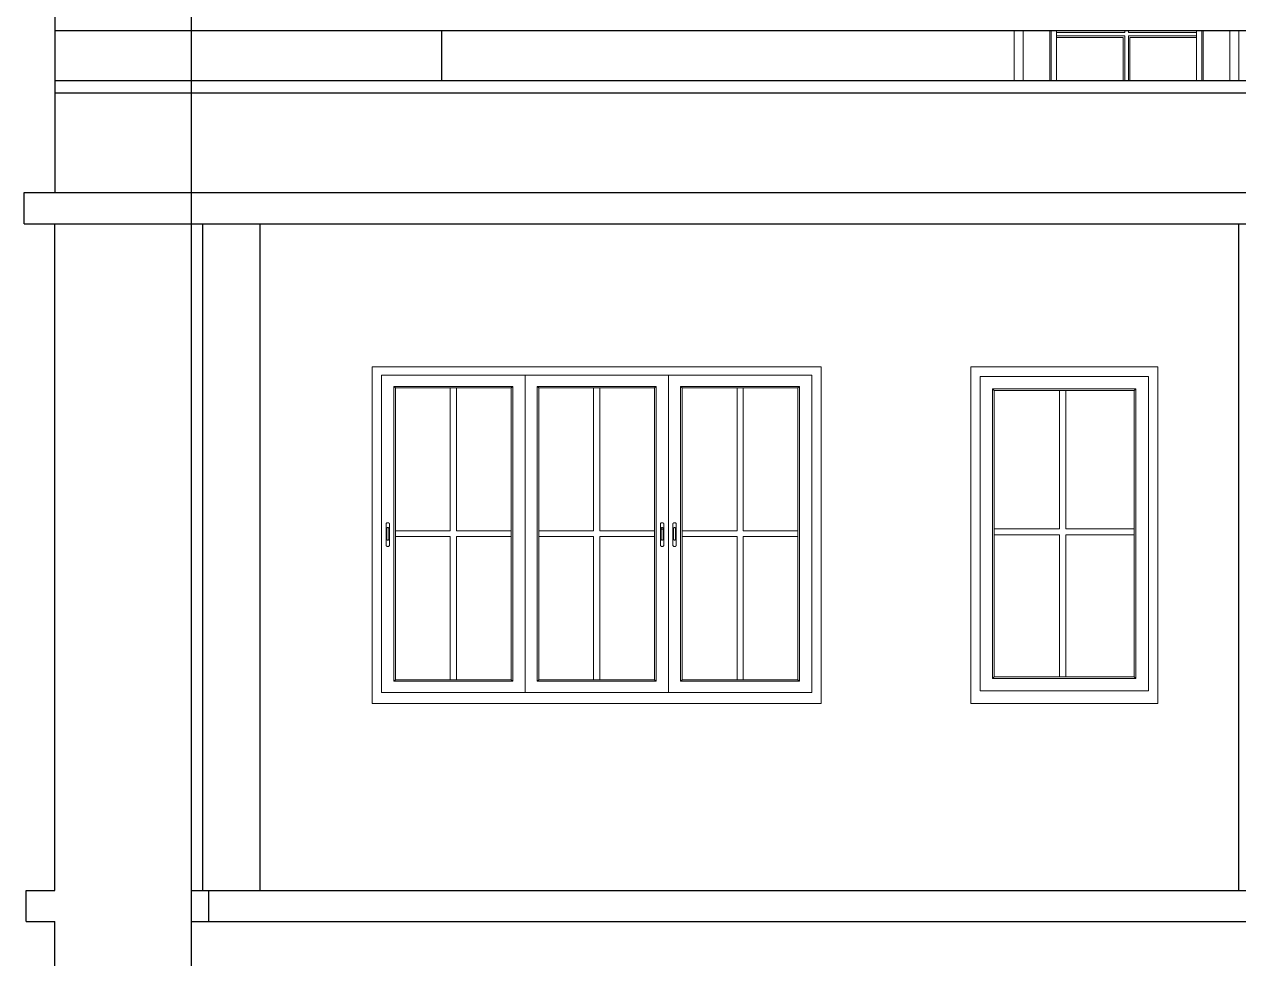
# Model space of a CAD drawing. Header units: inches. Extents: x -5096374 to -5070857, y -3259973 to -3243900.
# Drawn here: x -5079364.1 to -5079169.3, y -3259301.1 to -3259151.1 of the extents above; entities that cross this region are included whole.
import ezdxf

# ---------------------------------------------------------------- set-up
doc = ezdxf.new("R2010")
doc.units = ezdxf.units.IN
doc.header["$LTSCALE"] = 2
doc.header["$MEASUREMENT"] = 0
doc.layers.get('0').update_dxf_attribs({"linetype": 'CONTINUOUS'})
doc.layers.add('window', color=4, linetype='CONTINUOUS', lineweight=13)

msp = doc.modelspace()

# ---------------------------------------------------------------- linework, layer by layer
at = {"ltscale": 0.5}
for p, q in [((-5079359.2, -3259140.1), (-5079359.2, -3259178.1)), ((-5079337.28, -3259178.1), (-5079337.28, -3259140.1)), ((-5079359.2, -3259152.1), (-5078934.52, -3259152.1)), ((-5079297.12, -3259160.1), (-5079297.12, -3259152.1)), ((-5079359.2, -3259160.1), (-5078934.52, -3259160.1)), ((-5079359.2, -3259162.1), (-5078934.52, -3259162.1)), ((-5079364.11, -3259178.1), (-5078929.52, -3259178.1)), ((-5079364.11, -3259183.1), (-5079364.11, -3259178.1)), ((-5079337.28, -3259402.1), (-5079337.28, -3259178.1)), ((-5079364.11, -3259183.1), (-5078929.52, -3259183.1)), ((-5079359.2, -3259290.1), (-5079359.2, -3259183.1)), ((-5079335.44, -3259290.1), (-5079335.44, -3259183.1)), ((-5079326.34, -3259183.1), (-5079326.34, -3259290.1)), ((-5079169.28, -3259290.1), (-5079169.28, -3259183.1)), ((-5079363.8, -3259290.1), (-5079359.2, -3259290.1)), ((-5079363.8, -3259295.1), (-5079363.8, -3259290.1)), ((-5079337.28, -3259290.1), (-5078929.52, -3259290.1)), ((-5079334.52, -3259295.1), (-5079334.52, -3259290.1)), ((-5079363.8, -3259295.1), (-5079359.2, -3259295.1)), ((-5079359.2, -3259402.1), (-5079359.2, -3259295.1)), ((-5079337.28, -3259295.1), (-5078929.52, -3259295.1))]:
    msp.add_line(p, q, dxfattribs=at)
at = {"layer": 'window'}
for p, q in [((-5079205.28, -3259152.1), (-5079205.28, -3259160.1)), ((-5079203.84, -3259152.1), (-5079203.84, -3259160.1)), ((-5079199.61, -3259152.1), (-5079199.61, -3259160.1)), ((-5079199.35, -3259160.1), (-5079199.35, -3259152.1)), ((-5079198.53, -3259160.1), (-5079198.53, -3259152.1)), ((-5079198.53, -3259152.17), (-5079187.82, -3259152.17)), ((-5079187.57, -3259152.41), (-5079198.53, -3259152.41)), ((-5079187.82, -3259152.1), (-5079187.82, -3259152.17)), ((-5079187.57, -3259152.1), (-5079187.57, -3259152.41)), ((-5079186.99, -3259152.41), (-5079186.99, -3259152.1)), ((-5079176.04, -3259152.41), (-5079186.99, -3259152.41)), ((-5079186.74, -3259152.1), (-5079186.74, -3259152.17)), ((-5079186.74, -3259152.17), (-5079176.04, -3259152.17)), ((-5079176.04, -3259160.1), (-5079176.04, -3259152.1)), ((-5079175.21, -3259152.1), (-5079175.21, -3259160.1)), ((-5079174.96, -3259160.1), (-5079174.96, -3259152.1)), ((-5079170.73, -3259160.1), (-5079170.73, -3259152.1)), ((-5079169.28, -3259160.1), (-5079169.28, -3259152.1)), ((-5079198.53, -3259152.97), (-5079187.57, -3259152.97)), ((-5079198.53, -3259153.21), (-5079187.82, -3259153.21)), ((-5079187.82, -3259153.21), (-5079187.82, -3259160.1)), ((-5079187.57, -3259152.97), (-5079187.57, -3259160.1)), ((-5079186.99, -3259152.97), (-5079176.04, -3259152.97)), ((-5079186.99, -3259160.1), (-5079186.99, -3259152.97)), ((-5079186.74, -3259153.21), (-5079186.74, -3259160.1)), ((-5079186.74, -3259153.21), (-5079176.04, -3259153.21)), ((-5079308.28, -3259260.1), (-5079308.28, -3259206.1)), ((-5079236.28, -3259206.1), (-5079308.28, -3259206.1)), ((-5079236.28, -3259260.1), (-5079236.28, -3259206.1)), ((-5079212.28, -3259260.1), (-5079212.28, -3259206.1)), ((-5079182.28, -3259206.1), (-5079212.28, -3259206.1)), ((-5079182.28, -3259260.1), (-5079182.28, -3259206.1)), ((-5079306.78, -3259258.32), (-5079306.78, -3259207.43)), ((-5079237.78, -3259207.43), (-5079306.78, -3259207.43)), ((-5079304.82, -3259256.52), (-5079304.82, -3259209.23)), ((-5079304.82, -3259209.23), (-5079285.75, -3259209.23)), ((-5079304.57, -3259209.45), (-5079304.82, -3259209.23)), ((-5079285.99, -3259209.45), (-5079285.75, -3259209.23)), ((-5079285.75, -3259209.23), (-5079285.75, -3259256.52)), ((-5079283.78, -3259207.43), (-5079283.78, -3259258.32)), ((-5079262.75, -3259209.23), (-5079281.82, -3259209.23)), ((-5079281.82, -3259209.23), (-5079281.82, -3259256.52)), ((-5079281.57, -3259209.45), (-5079281.82, -3259209.23)), ((-5079262.99, -3259209.45), (-5079262.75, -3259209.23)), ((-5079262.75, -3259256.52), (-5079262.75, -3259209.23)), ((-5079260.78, -3259207.43), (-5079260.78, -3259258.32)), ((-5079258.82, -3259256.52), (-5079258.82, -3259209.23)), ((-5079258.82, -3259209.23), (-5079239.75, -3259209.23)), ((-5079258.57, -3259209.45), (-5079258.82, -3259209.23)), ((-5079239.99, -3259209.45), (-5079239.75, -3259209.23)), ((-5079239.75, -3259209.23), (-5079239.75, -3259256.52)), ((-5079237.78, -3259207.43), (-5079237.78, -3259258.32)), ((-5079210.78, -3259207.6), (-5079183.78, -3259207.6)), ((-5079210.78, -3259207.6), (-5079210.78, -3259258.1)), ((-5079183.78, -3259258.1), (-5079183.78, -3259207.6)), ((-5079304.57, -3259256.3), (-5079304.57, -3259209.45)), ((-5079285.99, -3259209.45), (-5079304.57, -3259209.45)), ((-5079295.77, -3259209.45), (-5079295.77, -3259232.42)), ((-5079294.79, -3259209.45), (-5079294.79, -3259232.42)), ((-5079285.99, -3259209.45), (-5079285.99, -3259256.3)), ((-5079281.57, -3259209.45), (-5079281.57, -3259256.3)), ((-5079281.57, -3259209.45), (-5079262.99, -3259209.45)), ((-5079272.77, -3259209.45), (-5079272.77, -3259232.42)), ((-5079271.79, -3259209.45), (-5079271.79, -3259232.42)), ((-5079262.99, -3259256.3), (-5079262.99, -3259209.45)), ((-5079258.57, -3259256.3), (-5079258.57, -3259209.45)), ((-5079239.99, -3259209.45), (-5079258.57, -3259209.45)), ((-5079249.77, -3259209.45), (-5079249.77, -3259232.42)), ((-5079248.79, -3259209.45), (-5079248.79, -3259232.42)), ((-5079239.99, -3259209.45), (-5079239.99, -3259256.3)), ((-5079185.78, -3259209.6), (-5079208.78, -3259209.6)), ((-5079208.78, -3259209.6), (-5079208.78, -3259256.1)), ((-5079208.53, -3259209.85), (-5079208.78, -3259209.6)), ((-5079208.53, -3259209.85), (-5079208.53, -3259255.85)), ((-5079208.53, -3259209.85), (-5079186.03, -3259209.85)), ((-5079198.03, -3259209.85), (-5079198.03, -3259232.05)), ((-5079197.03, -3259209.85), (-5079197.03, -3259232.05)), ((-5079186.03, -3259209.85), (-5079185.78, -3259209.6)), ((-5079186.03, -3259255.85), (-5079186.03, -3259209.85)), ((-5079185.78, -3259256.1), (-5079185.78, -3259209.6)), ((-5079306.06, -3259231.31), (-5079306.04, -3259231.24)), ((-5079306.06, -3259231.31), (-5079306.05, -3259231.27)), ((-5079306.06, -3259234.7), (-5079306.06, -3259231.31)), ((-5079306.05, -3259231.27), (-5079306.04, -3259231.24)), ((-5079306.04, -3259231.24), (-5079306.03, -3259231.21)), ((-5079306.03, -3259231.21), (-5079306.01, -3259231.18)), ((-5079305.98, -3259231.15), (-5079306.01, -3259231.18)), ((-5079305.95, -3259231.13), (-5079305.98, -3259231.15)), ((-5079305.96, -3259231.98), (-5079305.97, -3259232)), ((-5079305.97, -3259232), (-5079305.97, -3259232.03)), ((-5079305.97, -3259232.03), (-5079305.97, -3259233.73)), ((-5079305.95, -3259231.96), (-5079305.96, -3259231.98)), ((-5079305.95, -3259231.13), (-5079305.91, -3259231.11)), ((-5079305.93, -3259231.94), (-5079305.95, -3259231.96)), ((-5079305.92, -3259231.92), (-5079305.93, -3259231.94)), ((-5079305.89, -3259231.91), (-5079305.92, -3259231.92)), ((-5079305.87, -3259231.1), (-5079305.91, -3259231.11)), ((-5079305.87, -3259231.89), (-5079305.89, -3259231.91)), ((-5079305.83, -3259231.09), (-5079305.87, -3259231.1)), ((-5079305.84, -3259231.88), (-5079305.87, -3259231.89)), ((-5079305.82, -3259231.88), (-5079305.84, -3259231.88)), ((-5079305.79, -3259231.09), (-5079305.83, -3259231.09)), ((-5079305.79, -3259231.88), (-5079305.82, -3259231.88)), ((-5079305.74, -3259231.09), (-5079305.79, -3259231.09)), ((-5079305.76, -3259231.88), (-5079305.79, -3259231.88)), ((-5079305.73, -3259231.88), (-5079305.76, -3259231.88)), ((-5079305.74, -3259231.09), (-5079305.7, -3259231.1)), ((-5079305.7, -3259231.89), (-5079305.73, -3259231.88)), ((-5079305.7, -3259231.1), (-5079305.66, -3259231.11)), ((-5079305.68, -3259231.91), (-5079305.7, -3259231.89)), ((-5079305.66, -3259231.92), (-5079305.68, -3259231.91)), ((-5079305.66, -3259231.11), (-5079305.63, -3259231.13)), ((-5079305.64, -3259231.94), (-5079305.66, -3259231.92)), ((-5079305.63, -3259231.96), (-5079305.64, -3259231.94)), ((-5079305.63, -3259231.13), (-5079305.6, -3259231.15)), ((-5079305.61, -3259231.98), (-5079305.63, -3259231.96)), ((-5079305.61, -3259232), (-5079305.61, -3259231.98)), ((-5079305.61, -3259232.03), (-5079305.61, -3259232)), ((-5079305.61, -3259233.73), (-5079305.61, -3259232.03)), ((-5079305.6, -3259231.15), (-5079305.57, -3259231.18)), ((-5079305.55, -3259231.21), (-5079305.57, -3259231.18)), ((-5079305.53, -3259231.24), (-5079305.55, -3259231.21)), ((-5079305.52, -3259231.27), (-5079305.53, -3259231.24)), ((-5079305.52, -3259231.27), (-5079305.52, -3259231.31)), ((-5079305.52, -3259231.31), (-5079305.52, -3259234.7)), ((-5079304.57, -3259232.42), (-5079295.77, -3259232.42)), ((-5079294.79, -3259232.42), (-5079285.99, -3259232.42)), ((-5079272.77, -3259232.42), (-5079281.57, -3259232.42)), ((-5079262.99, -3259232.42), (-5079271.79, -3259232.42)), ((-5079262.04, -3259231.27), (-5079262.05, -3259231.31)), ((-5079262.05, -3259231.31), (-5079262.05, -3259234.7)), ((-5079262.03, -3259231.24), (-5079262.04, -3259231.27)), ((-5079262.02, -3259231.21), (-5079262.03, -3259231.24)), ((-5079262, -3259231.18), (-5079262.02, -3259231.21)), ((-5079261.97, -3259231.15), (-5079262, -3259231.18)), ((-5079261.94, -3259231.13), (-5079261.97, -3259231.15)), ((-5079261.96, -3259232), (-5079261.95, -3259231.98)), ((-5079261.96, -3259232.03), (-5079261.96, -3259232)), ((-5079261.96, -3259232.27), (-5079261.96, -3259232.03)), ((-5079261.96, -3259232.25), (-5079261.95, -3259232.23)), ((-5079261.96, -3259232.27), (-5079261.96, -3259232.25)), ((-5079261.96, -3259233.73), (-5079261.96, -3259232.27)), ((-5079261.95, -3259231.98), (-5079261.94, -3259231.96)), ((-5079261.95, -3259232.23), (-5079261.94, -3259232.21)), ((-5079261.9, -3259231.11), (-5079261.94, -3259231.13)), ((-5079261.94, -3259231.96), (-5079261.92, -3259231.94)), ((-5079261.94, -3259232.21), (-5079261.92, -3259232.19)), ((-5079261.92, -3259231.94), (-5079261.91, -3259231.92)), ((-5079261.92, -3259232.19), (-5079261.91, -3259232.17)), ((-5079261.91, -3259231.92), (-5079261.88, -3259231.91)), ((-5079261.91, -3259232.17), (-5079261.88, -3259232.15)), ((-5079261.86, -3259231.1), (-5079261.9, -3259231.11)), ((-5079261.88, -3259231.91), (-5079261.86, -3259231.89)), ((-5079261.88, -3259232.15), (-5079261.86, -3259232.14)), ((-5079261.82, -3259231.09), (-5079261.86, -3259231.1)), ((-5079261.86, -3259231.89), (-5079261.83, -3259231.88)), ((-5079261.86, -3259232.14), (-5079261.83, -3259232.13)), ((-5079261.83, -3259231.88), (-5079261.81, -3259231.88)), ((-5079261.83, -3259232.13), (-5079261.81, -3259232.13)), ((-5079261.78, -3259231.09), (-5079261.82, -3259231.09)), ((-5079261.81, -3259231.88), (-5079261.78, -3259231.88)), ((-5079261.81, -3259232.13), (-5079261.78, -3259232.13)), ((-5079261.74, -3259231.09), (-5079261.78, -3259231.09)), ((-5079261.78, -3259231.88), (-5079261.75, -3259231.88)), ((-5079261.78, -3259232.13), (-5079261.75, -3259232.13)), ((-5079261.75, -3259231.88), (-5079261.72, -3259231.88)), ((-5079261.75, -3259232.13), (-5079261.72, -3259232.13)), ((-5079261.69, -3259231.1), (-5079261.74, -3259231.09)), ((-5079261.72, -3259231.88), (-5079261.7, -3259231.89)), ((-5079261.72, -3259232.13), (-5079261.7, -3259232.14)), ((-5079261.7, -3259231.89), (-5079261.67, -3259231.91)), ((-5079261.7, -3259232.14), (-5079261.67, -3259232.15)), ((-5079261.66, -3259231.11), (-5079261.69, -3259231.1)), ((-5079261.67, -3259231.91), (-5079261.65, -3259231.92)), ((-5079261.67, -3259232.15), (-5079261.65, -3259232.17)), ((-5079261.62, -3259231.13), (-5079261.66, -3259231.11)), ((-5079261.65, -3259231.92), (-5079261.63, -3259231.94)), ((-5079261.65, -3259232.17), (-5079261.63, -3259232.19)), ((-5079261.63, -3259231.94), (-5079261.62, -3259231.96)), ((-5079261.63, -3259232.19), (-5079261.62, -3259232.21)), ((-5079261.59, -3259231.15), (-5079261.62, -3259231.13)), ((-5079261.62, -3259231.96), (-5079261.61, -3259231.98)), ((-5079261.62, -3259232.21), (-5079261.61, -3259232.23)), ((-5079261.61, -3259231.98), (-5079261.6, -3259232)), ((-5079261.61, -3259232.23), (-5079261.6, -3259232.25)), ((-5079261.6, -3259232), (-5079261.6, -3259232.03)), ((-5079261.6, -3259233.73), (-5079261.6, -3259232.03)), ((-5079261.6, -3259232.25), (-5079261.6, -3259232.27)), ((-5079261.56, -3259231.18), (-5079261.59, -3259231.15)), ((-5079261.54, -3259231.21), (-5079261.56, -3259231.18)), ((-5079261.52, -3259231.24), (-5079261.54, -3259231.21)), ((-5079261.51, -3259231.27), (-5079261.52, -3259231.24)), ((-5079261.51, -3259231.31), (-5079261.52, -3259231.24)), ((-5079261.51, -3259231.31), (-5079261.51, -3259231.27)), ((-5079261.51, -3259234.7), (-5079261.51, -3259231.31)), ((-5079260.06, -3259231.31), (-5079260.04, -3259231.24)), ((-5079260.06, -3259231.31), (-5079260.05, -3259231.27)), ((-5079260.06, -3259234.7), (-5079260.06, -3259231.31)), ((-5079260.05, -3259231.27), (-5079260.04, -3259231.24)), ((-5079260.04, -3259231.24), (-5079260.03, -3259231.21)), ((-5079260.03, -3259231.21), (-5079260.01, -3259231.18)), ((-5079259.98, -3259231.15), (-5079260.01, -3259231.18)), ((-5079259.95, -3259231.13), (-5079259.98, -3259231.15)), ((-5079259.96, -3259231.98), (-5079259.97, -3259232)), ((-5079259.97, -3259232), (-5079259.97, -3259232.03)), ((-5079259.97, -3259232.03), (-5079259.97, -3259233.73)), ((-5079259.95, -3259231.96), (-5079259.96, -3259231.98)), ((-5079259.95, -3259231.13), (-5079259.91, -3259231.11)), ((-5079259.93, -3259231.94), (-5079259.95, -3259231.96)), ((-5079259.92, -3259231.92), (-5079259.93, -3259231.94)), ((-5079259.89, -3259231.91), (-5079259.92, -3259231.92)), ((-5079259.87, -3259231.1), (-5079259.91, -3259231.11)), ((-5079259.87, -3259231.89), (-5079259.89, -3259231.91)), ((-5079259.83, -3259231.09), (-5079259.87, -3259231.1)), ((-5079259.84, -3259231.88), (-5079259.87, -3259231.89)), ((-5079259.82, -3259231.88), (-5079259.84, -3259231.88)), ((-5079259.79, -3259231.09), (-5079259.83, -3259231.09)), ((-5079259.79, -3259231.88), (-5079259.82, -3259231.88)), ((-5079259.74, -3259231.09), (-5079259.79, -3259231.09)), ((-5079259.76, -3259231.88), (-5079259.79, -3259231.88)), ((-5079259.73, -3259231.88), (-5079259.76, -3259231.88)), ((-5079259.74, -3259231.09), (-5079259.7, -3259231.1)), ((-5079259.7, -3259231.89), (-5079259.73, -3259231.88)), ((-5079259.7, -3259231.1), (-5079259.66, -3259231.11)), ((-5079259.68, -3259231.91), (-5079259.7, -3259231.89)), ((-5079259.66, -3259231.92), (-5079259.68, -3259231.91)), ((-5079259.66, -3259231.11), (-5079259.63, -3259231.13)), ((-5079259.64, -3259231.94), (-5079259.66, -3259231.92)), ((-5079259.63, -3259231.96), (-5079259.64, -3259231.94)), ((-5079259.63, -3259231.13), (-5079259.6, -3259231.15)), ((-5079259.61, -3259231.98), (-5079259.63, -3259231.96)), ((-5079259.61, -3259232), (-5079259.61, -3259231.98)), ((-5079259.61, -3259232.03), (-5079259.61, -3259232)), ((-5079259.61, -3259233.73), (-5079259.61, -3259232.03)), ((-5079259.6, -3259231.15), (-5079259.57, -3259231.18)), ((-5079259.55, -3259231.21), (-5079259.57, -3259231.18)), ((-5079259.53, -3259231.24), (-5079259.55, -3259231.21)), ((-5079259.52, -3259231.27), (-5079259.53, -3259231.24)), ((-5079259.52, -3259231.27), (-5079259.52, -3259231.31)), ((-5079259.52, -3259231.31), (-5079259.52, -3259234.7)), ((-5079258.57, -3259232.42), (-5079249.77, -3259232.42)), ((-5079248.79, -3259232.42), (-5079239.99, -3259232.42)), ((-5079198.03, -3259232.05), (-5079208.53, -3259232.05)), ((-5079186.03, -3259232.05), (-5079197.03, -3259232.05)), ((-5079305.97, -3259233.76), (-5079305.97, -3259233.73)), ((-5079305.96, -3259233.78), (-5079305.97, -3259233.76)), ((-5079305.95, -3259233.8), (-5079305.96, -3259233.78)), ((-5079305.93, -3259233.82), (-5079305.95, -3259233.8)), ((-5079305.92, -3259233.84), (-5079305.93, -3259233.82)), ((-5079305.89, -3259233.85), (-5079305.92, -3259233.84)), ((-5079305.87, -3259233.86), (-5079305.89, -3259233.85)), ((-5079305.84, -3259233.87), (-5079305.87, -3259233.86)), ((-5079305.82, -3259233.88), (-5079305.84, -3259233.87)), ((-5079305.79, -3259233.88), (-5079305.82, -3259233.88)), ((-5079305.76, -3259233.88), (-5079305.79, -3259233.88)), ((-5079305.73, -3259233.87), (-5079305.76, -3259233.88)), ((-5079305.7, -3259233.86), (-5079305.73, -3259233.87)), ((-5079305.68, -3259233.85), (-5079305.7, -3259233.86)), ((-5079305.66, -3259233.84), (-5079305.68, -3259233.85)), ((-5079305.64, -3259233.82), (-5079305.66, -3259233.84)), ((-5079305.63, -3259233.8), (-5079305.64, -3259233.82)), ((-5079305.61, -3259233.78), (-5079305.63, -3259233.8)), ((-5079305.61, -3259233.73), (-5079305.61, -3259233.76)), ((-5079305.61, -3259233.76), (-5079305.61, -3259233.78)), ((-5079304.57, -3259233.32), (-5079295.77, -3259233.32)), ((-5079295.77, -3259233.32), (-5079295.77, -3259256.3)), ((-5079294.79, -3259233.32), (-5079285.99, -3259233.32)), ((-5079294.79, -3259233.32), (-5079294.79, -3259256.3)), ((-5079272.77, -3259233.32), (-5079281.57, -3259233.32)), ((-5079272.77, -3259233.32), (-5079272.77, -3259256.3)), ((-5079271.79, -3259233.32), (-5079271.79, -3259256.3)), ((-5079262.99, -3259233.32), (-5079271.79, -3259233.32)), ((-5079261.96, -3259233.73), (-5079261.96, -3259233.76)), ((-5079261.96, -3259233.76), (-5079261.95, -3259233.78)), ((-5079261.95, -3259233.78), (-5079261.94, -3259233.8)), ((-5079261.94, -3259233.8), (-5079261.92, -3259233.82)), ((-5079261.92, -3259233.82), (-5079261.91, -3259233.84)), ((-5079261.91, -3259233.84), (-5079261.88, -3259233.85)), ((-5079261.88, -3259233.85), (-5079261.86, -3259233.86)), ((-5079261.86, -3259233.86), (-5079261.83, -3259233.87)), ((-5079261.83, -3259233.87), (-5079261.81, -3259233.88)), ((-5079261.81, -3259233.88), (-5079261.78, -3259233.88)), ((-5079261.78, -3259233.88), (-5079261.75, -3259233.88)), ((-5079261.75, -3259233.88), (-5079261.72, -3259233.87)), ((-5079261.72, -3259233.87), (-5079261.7, -3259233.86)), ((-5079261.7, -3259233.86), (-5079261.67, -3259233.85)), ((-5079261.67, -3259233.85), (-5079261.65, -3259233.84)), ((-5079261.65, -3259233.84), (-5079261.63, -3259233.82)), ((-5079261.63, -3259233.82), (-5079261.62, -3259233.8)), ((-5079261.62, -3259233.8), (-5079261.61, -3259233.78)), ((-5079261.61, -3259233.78), (-5079261.6, -3259233.76)), ((-5079261.6, -3259233.76), (-5079261.6, -3259233.73)), ((-5079259.97, -3259233.76), (-5079259.97, -3259233.73)), ((-5079259.96, -3259233.78), (-5079259.97, -3259233.76)), ((-5079259.95, -3259233.8), (-5079259.96, -3259233.78)), ((-5079259.93, -3259233.82), (-5079259.95, -3259233.8)), ((-5079259.92, -3259233.84), (-5079259.93, -3259233.82)), ((-5079259.89, -3259233.85), (-5079259.92, -3259233.84)), ((-5079259.87, -3259233.86), (-5079259.89, -3259233.85)), ((-5079259.84, -3259233.87), (-5079259.87, -3259233.86)), ((-5079259.82, -3259233.88), (-5079259.84, -3259233.87)), ((-5079259.79, -3259233.88), (-5079259.82, -3259233.88)), ((-5079259.76, -3259233.88), (-5079259.79, -3259233.88)), ((-5079259.73, -3259233.87), (-5079259.76, -3259233.88)), ((-5079259.7, -3259233.86), (-5079259.73, -3259233.87)), ((-5079259.68, -3259233.85), (-5079259.7, -3259233.86)), ((-5079259.66, -3259233.84), (-5079259.68, -3259233.85)), ((-5079259.64, -3259233.82), (-5079259.66, -3259233.84)), ((-5079259.63, -3259233.8), (-5079259.64, -3259233.82)), ((-5079259.61, -3259233.78), (-5079259.63, -3259233.8)), ((-5079259.61, -3259233.73), (-5079259.61, -3259233.76)), ((-5079259.61, -3259233.76), (-5079259.61, -3259233.78)), ((-5079258.57, -3259233.32), (-5079249.77, -3259233.32)), ((-5079249.77, -3259233.32), (-5079249.77, -3259256.3)), ((-5079248.79, -3259233.32), (-5079239.99, -3259233.32)), ((-5079248.79, -3259233.32), (-5079248.79, -3259256.3)), ((-5079198.03, -3259233.05), (-5079208.53, -3259233.05)), ((-5079198.03, -3259233.05), (-5079198.03, -3259255.85)), ((-5079197.03, -3259233.05), (-5079197.03, -3259255.85)), ((-5079186.03, -3259233.05), (-5079197.03, -3259233.05)), ((-5079306.05, -3259234.73), (-5079306.06, -3259234.7)), ((-5079306.04, -3259234.77), (-5079306.05, -3259234.73)), ((-5079306.04, -3259234.77), (-5079306.03, -3259234.8)), ((-5079306.03, -3259234.8), (-5079306.01, -3259234.83)), ((-5079306.01, -3259234.83), (-5079305.98, -3259234.85)), ((-5079305.95, -3259234.88), (-5079305.98, -3259234.85)), ((-5079305.91, -3259234.9), (-5079305.95, -3259234.88)), ((-5079305.91, -3259234.9), (-5079305.87, -3259234.91)), ((-5079305.83, -3259234.92), (-5079305.87, -3259234.91)), ((-5079305.79, -3259234.92), (-5079305.83, -3259234.92)), ((-5079305.79, -3259234.92), (-5079305.74, -3259234.92)), ((-5079305.74, -3259234.92), (-5079305.7, -3259234.91)), ((-5079305.66, -3259234.9), (-5079305.7, -3259234.91)), ((-5079305.63, -3259234.88), (-5079305.66, -3259234.9)), ((-5079305.63, -3259234.88), (-5079305.6, -3259234.85)), ((-5079305.6, -3259234.85), (-5079305.57, -3259234.83)), ((-5079305.57, -3259234.83), (-5079305.55, -3259234.8)), ((-5079305.53, -3259234.77), (-5079305.55, -3259234.8)), ((-5079305.52, -3259234.7), (-5079305.53, -3259234.77)), ((-5079305.52, -3259234.73), (-5079305.53, -3259234.77)), ((-5079305.52, -3259234.73), (-5079305.52, -3259234.7)), ((-5079262.04, -3259234.73), (-5079262.05, -3259234.7)), ((-5079262.05, -3259234.7), (-5079262.03, -3259234.77)), ((-5079262.04, -3259234.73), (-5079262.03, -3259234.77)), ((-5079262.03, -3259234.77), (-5079262.02, -3259234.8)), ((-5079262.02, -3259234.8), (-5079262, -3259234.83)), ((-5079262, -3259234.83), (-5079261.97, -3259234.85)), ((-5079261.97, -3259234.85), (-5079261.94, -3259234.88)), ((-5079261.94, -3259234.88), (-5079261.9, -3259234.9)), ((-5079261.9, -3259234.9), (-5079261.86, -3259234.91)), ((-5079261.86, -3259234.91), (-5079261.82, -3259234.92)), ((-5079261.82, -3259234.92), (-5079261.78, -3259234.92)), ((-5079261.78, -3259234.92), (-5079261.74, -3259234.92)), ((-5079261.74, -3259234.92), (-5079261.69, -3259234.91)), ((-5079261.69, -3259234.91), (-5079261.66, -3259234.9)), ((-5079261.66, -3259234.9), (-5079261.62, -3259234.88)), ((-5079261.62, -3259234.88), (-5079261.59, -3259234.85)), ((-5079261.59, -3259234.85), (-5079261.56, -3259234.83)), ((-5079261.56, -3259234.83), (-5079261.54, -3259234.8)), ((-5079261.54, -3259234.8), (-5079261.52, -3259234.77)), ((-5079261.52, -3259234.77), (-5079261.51, -3259234.73)), ((-5079261.51, -3259234.73), (-5079261.51, -3259234.7)), ((-5079260.05, -3259234.73), (-5079260.06, -3259234.7)), ((-5079260.04, -3259234.77), (-5079260.05, -3259234.73)), ((-5079260.04, -3259234.77), (-5079260.03, -3259234.8)), ((-5079260.03, -3259234.8), (-5079260.01, -3259234.83)), ((-5079260.01, -3259234.83), (-5079259.98, -3259234.85)), ((-5079259.95, -3259234.88), (-5079259.98, -3259234.85)), ((-5079259.91, -3259234.9), (-5079259.95, -3259234.88)), ((-5079259.91, -3259234.9), (-5079259.87, -3259234.91)), ((-5079259.83, -3259234.92), (-5079259.87, -3259234.91)), ((-5079259.79, -3259234.92), (-5079259.83, -3259234.92)), ((-5079259.79, -3259234.92), (-5079259.74, -3259234.92)), ((-5079259.74, -3259234.92), (-5079259.7, -3259234.91)), ((-5079259.66, -3259234.9), (-5079259.7, -3259234.91)), ((-5079259.63, -3259234.88), (-5079259.66, -3259234.9)), ((-5079259.63, -3259234.88), (-5079259.6, -3259234.85)), ((-5079259.6, -3259234.85), (-5079259.57, -3259234.83)), ((-5079259.57, -3259234.83), (-5079259.55, -3259234.8)), ((-5079259.53, -3259234.77), (-5079259.55, -3259234.8)), ((-5079259.52, -3259234.7), (-5079259.53, -3259234.77)), ((-5079259.52, -3259234.73), (-5079259.53, -3259234.77)), ((-5079259.52, -3259234.73), (-5079259.52, -3259234.7)), ((-5079208.53, -3259255.85), (-5079208.78, -3259256.1)), ((-5079208.53, -3259255.85), (-5079186.03, -3259255.85)), ((-5079185.78, -3259256.1), (-5079186.03, -3259255.85)), ((-5079304.82, -3259256.52), (-5079304.57, -3259256.3)), ((-5079285.75, -3259256.52), (-5079304.82, -3259256.52)), ((-5079285.99, -3259256.3), (-5079304.57, -3259256.3)), ((-5079285.99, -3259256.3), (-5079285.75, -3259256.52)), ((-5079281.57, -3259256.3), (-5079281.82, -3259256.52)), ((-5079281.82, -3259256.52), (-5079262.75, -3259256.52)), ((-5079281.57, -3259256.3), (-5079262.99, -3259256.3)), ((-5079262.75, -3259256.52), (-5079262.99, -3259256.3)), ((-5079258.82, -3259256.52), (-5079258.57, -3259256.3)), ((-5079239.75, -3259256.52), (-5079258.82, -3259256.52)), ((-5079239.99, -3259256.3), (-5079258.57, -3259256.3)), ((-5079239.99, -3259256.3), (-5079239.75, -3259256.52)), ((-5079208.78, -3259256.1), (-5079185.78, -3259256.1)), ((-5079306.78, -3259258.32), (-5079283.78, -3259258.32)), ((-5079260.78, -3259258.32), (-5079283.78, -3259258.32)), ((-5079260.78, -3259258.32), (-5079237.78, -3259258.32)), ((-5079210.78, -3259258.1), (-5079183.78, -3259258.1)), ((-5079236.28, -3259260.1), (-5079308.28, -3259260.1)), ((-5079182.28, -3259260.1), (-5079212.28, -3259260.1))]:
    msp.add_line(p, q, dxfattribs=at)

doc.saveas('drawing.dxf')
